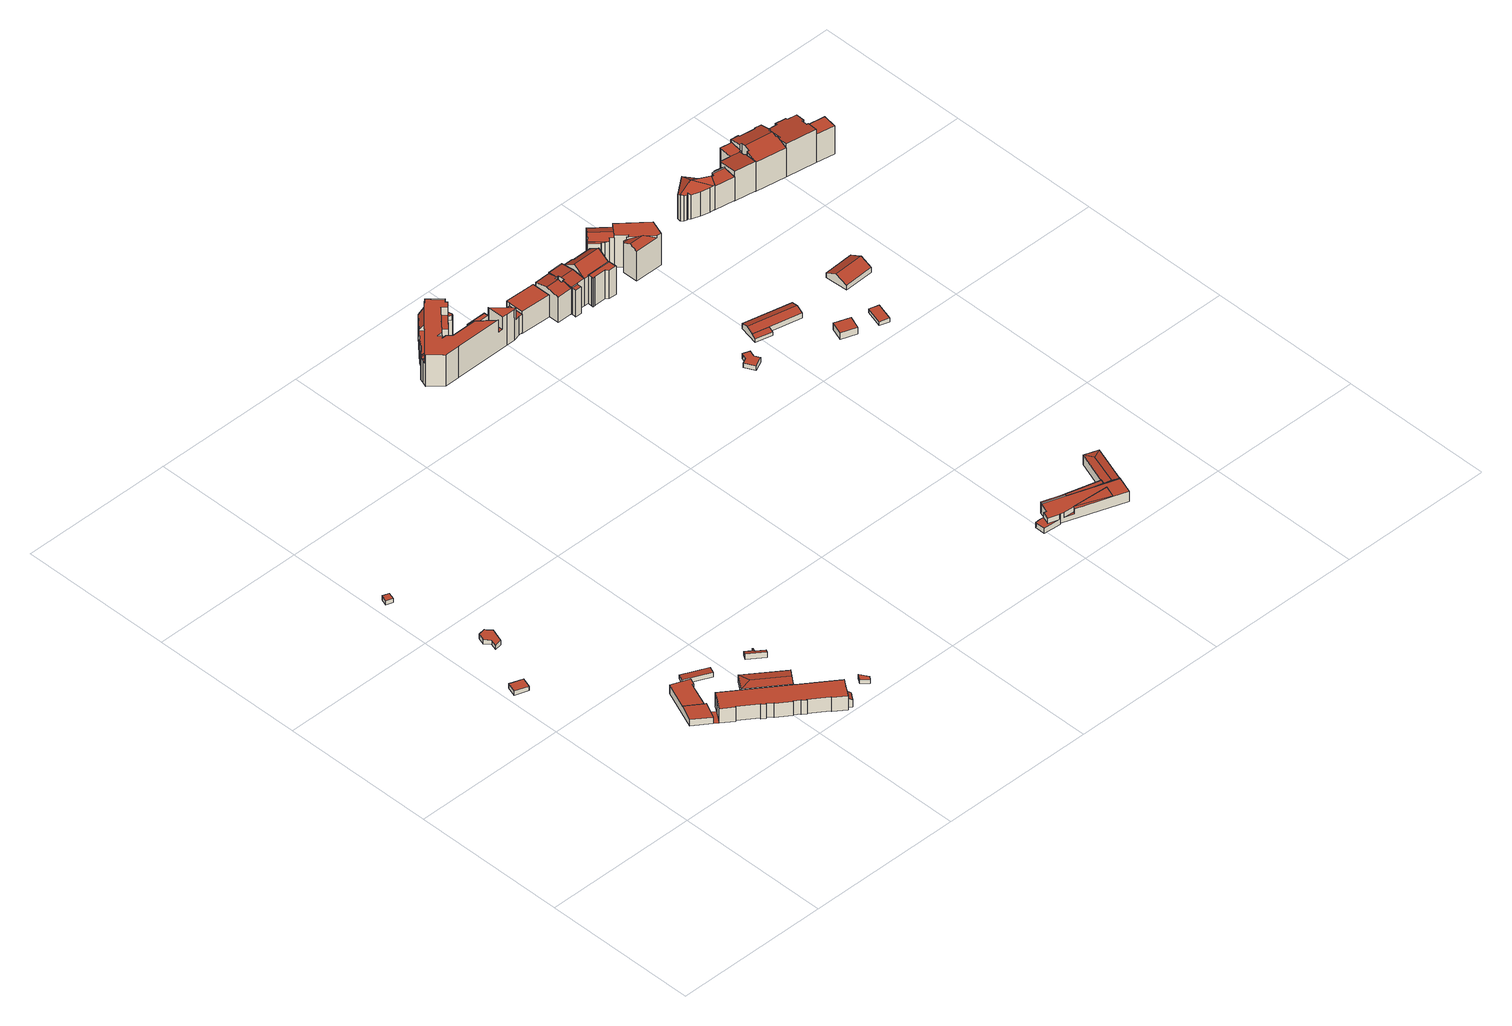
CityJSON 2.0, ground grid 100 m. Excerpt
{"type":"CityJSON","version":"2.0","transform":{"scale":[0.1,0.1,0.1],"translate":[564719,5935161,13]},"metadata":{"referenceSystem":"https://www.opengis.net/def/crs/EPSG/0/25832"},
"CityObjects":{
"building1":{"type":"Building","attributes":{"Gemeindeschluessel":"02000000","Geometrietyp2DReferenz":"3000","function":"31001_2600","roofType":"1000","measuredHeight":3.02,"storeysAboveGround":1},"geometry":[{"type":"MultiSurface","lod":"2","boundaries":[[[0,1,2,3]],[[4,5,6,7]],[[4,3,2,5]],[[5,2,1,6]],[[6,1,0,7]],[[7,0,3,4]]],"semantics":{"surfaces":[{"type":"RoofSurface"},{"type":"GroundSurface"},{"type":"WallSurface"}],"values":[0,1,2,2,2,2]}}]},
"building2":{"type":"Building","attributes":{"Gemeindeschluessel":"02000000","Geometrietyp2DReferenz":"3000","function":"31001_3270","roofType":"1000","measuredHeight":3.13,"storeysAboveGround":1},"geometry":[{"type":"MultiSurface","lod":"2","boundaries":[[[8,9,10,11]],[[12,13,14,15]],[[12,11,10,13]],[[13,10,9,14]],[[14,9,8,15]],[[15,8,11,12]]],"semantics":{"surfaces":[{"type":"RoofSurface"},{"type":"GroundSurface"},{"type":"WallSurface"}],"values":[0,1,2,2,2,2]}}]},
"building3":{"type":"Building","attributes":{"Gemeindeschluessel":"02000000","Geometrietyp2DReferenz":"3000","function":"31001_2080","roofType":"1000","measuredHeight":3.24,"storeysAboveGround":1},"geometry":[{"type":"MultiSurface","lod":"2","boundaries":[[[16,17,18,19]],[[19,18,20,21]],[[22,23,20,18,17,24,25]],[[26,27,28,29,16,19,21]],[[16,29,24,17]],[[26,21,20,23]],[[27,26,23,22]],[[28,27,22,25]],[[29,28,25,24]]],"semantics":{"surfaces":[{"type":"WallSurface"},{"type":"RoofSurface"},{"type":"GroundSurface"}],"values":[0,0,1,2,0,0,0,0,0]}}]},
"building4":{"type":"Building","attributes":{"Gemeindeschluessel":"02000000","Geometrietyp2DReferenz":"3000","function":"31001_1100","roofType":"1000","measuredHeight":6.4,"storeysAboveGround":2},"geometry":[{"type":"MultiSurface","lod":"2","boundaries":[[[30,31,32,33,34,35]],[[36,37,38,39,40,41,42,43]],[[44,45,46,47]],[[43,34,33,36]],[[48,32,31,46]],[[46,31,30,47]],[[47,30,35,49]],[[50,42,41,51]],[[51,41,40,52]],[[52,40,39,53]],[[53,39,38,54]],[[54,38,37,55]],[[48,46,45,44,47,49,50,51,52,53,54,55]],[[48,55,37,36,33,32]],[[50,49,35,34,43,42]]],"semantics":{"surfaces":[{"type":"RoofSurface"},{"type":"WallSurface"},{"type":"GroundSurface"}],"values":[0,0,0,1,1,1,1,1,1,1,1,1,2,1,1]}}]},
"building5":{"type":"Building","attributes":{"Gemeindeschluessel":"02000000","Geometrietyp2DReferenz":"3000","function":"31001_2100","roofType":"1000","measuredHeight":3.29,"storeysAboveGround":1},"geometry":[{"type":"MultiSurface","lod":"2","boundaries":[[[56,57,58,59]],[[60,61,62,63]],[[60,59,58,61]],[[61,58,57,62]],[[62,57,56,63]],[[63,56,59,60]]],"semantics":{"surfaces":[{"type":"RoofSurface"},{"type":"GroundSurface"},{"type":"WallSurface"}],"values":[0,1,2,2,2,2]}}]},
"building6":{"type":"Building","attributes":{"Gemeindeschluessel":"02000000","Geometrietyp2DReferenz":"3000","function":"31001_3010","roofType":"1000","measuredHeight":10.07,"storeysAboveGround":3},"geometry":[{"type":"MultiSurface","lod":"2","boundaries":[[[64,65,66,67]],[[66,68,69,67]],[[70,69,71,72]],[[72,71,73,74]],[[74,73,75,76]],[[76,75,77,78]],[[78,77,79,80]],[[80,79,81,82]],[[82,81,83,84]],[[84,83,85,86]],[[86,85,87,88]],[[88,87,89,90]],[[90,89,91,92]],[[92,91,93,94]],[[94,93,95,96]],[[96,95,97,98]],[[98,97,99,100]],[[100,99,101,102]],[[102,101,103,104]],[[104,103,105,44]],[[45,106,107,108]],[[108,107,109,110]],[[111,65,64,112]],[[113,111,112,70,72,74,76,78,80,82,84,86,88,90,92,94,96,98,100,102,104,44,45,108,110]],[[70,112,64,67,69]],[[111,113,114,68,66,65]],[[114,113,110,109]],[[106,45,44,105]],[[106,105,103,101,99,97,95,93,91,89,87,85,83,81,79,77,75,73,71,69,68,114,109,107]]],"semantics":{"surfaces":[{"type":"RoofSurface"},{"type":"WallSurface"},{"type":"GroundSurface"}],"values":[0,1,1,1,1,1,1,1,1,1,1,1,1,1,1,1,1,1,1,1,1,1,1,2,1,1,1,1,0]}}]},
"building7":{"type":"Building","attributes":{"Gemeindeschluessel":"02000000","Geometrietyp2DReferenz":"3000","function":"31001_2140","roofType":"3200","measuredHeight":5.63,"storeysAboveGround":1},"geometry":[{"type":"MultiSurface","lod":"2","boundaries":[[[115,116,117]],[[118,119,115,117]],[[115,119,120,116]],[[121,117,116,122]],[[123,118,117,121]],[[122,116,120,124]],[[123,121,122,124]],[[123,124,120,119,118]]],"semantics":{"surfaces":[{"type":"RoofSurface"},{"type":"WallSurface"},{"type":"GroundSurface"}],"values":[0,0,0,1,1,1,2,1]}}]},
"building8":{"type":"Building","attributes":{"Gemeindeschluessel":"02000000","Geometrietyp2DReferenz":"3000","function":"31001_2100","roofType":"2100","measuredHeight":4.03,"storeysAboveGround":1},"geometry":[{"type":"MultiSurface","lod":"2","boundaries":[[[125,126,127,128]],[[128,127,129,130]],[[131,132,133,134]],[[135,136,137,138]],[[133,132,139,137,136,129,127,126]],[[125,128,130,135,138,140,131,134]],[[125,134,133,126]],[[131,140,139,132]],[[140,138,137,139]],[[135,130,129,136]]],"semantics":{"surfaces":[{"type":"WallSurface"},{"type":"RoofSurface"},{"type":"GroundSurface"}],"values":[0,0,0,0,1,2,0,0,0,0]}}]},
"building9":{"type":"Building","attributes":{"Gemeindeschluessel":"02000000","Geometrietyp2DReferenz":"3000","function":"31001_2140","roofType":"1000","measuredHeight":3.1,"storeysAboveGround":1},"geometry":[{"type":"MultiSurface","lod":"2","boundaries":[[[141,142,143,144]],[[145,146,147,148]],[[145,144,143,146]],[[146,143,142,147]],[[147,142,141,148]],[[148,141,144,145]]],"semantics":{"surfaces":[{"type":"RoofSurface"},{"type":"GroundSurface"},{"type":"WallSurface"}],"values":[0,1,2,2,2,2]}}]},
"building10":{"type":"Building","attributes":{"Gemeindeschluessel":"02000000","Geometrietyp2DReferenz":"3000","function":"31001_1120","roofType":"1000","measuredHeight":22.29,"storeysAboveGround":7},"geometry":[{"type":"MultiSurface","lod":"2","boundaries":[[[149,150,151,152]],[[153,154,155,156]],[[154,157,158,159,155]],[[160,161,162]],[[163,164,165]],[[166,167,168,169,170,171]],[[172,173,174,175]],[[176,177,178,179,180]],[[181,182,183,184,185,186,187,188]],[[156,150,149,153]],[[157,189,190,158]],[[162,191,192,160]],[[164,192,193,165]],[[165,193,194,163]],[[161,195,191,162]],[[196,197,198,199]],[[170,200,201,171]],[[202,167,166,203]],[[169,204,200,170]],[[184,174,173,185]],[[185,173,172,186]],[[186,172,175,187]],[[205,206,207,208]],[[209,210,211,212]],[[213,180,179,214]],[[215,178,177,216]],[[217,176,180,213]],[[218,182,181,219]],[[220,221,222,223]],[[224,225,226,192,164,163,194]],[[227,201,195,161,160,192,226]],[[228,229,225,224]],[[230,231,232,233]],[[216,177,176,217,208,207,234,235]],[[236,237,197,196,189,157,154,153,149,152,238]],[[239,234,207,206,228,224,194,193,192,191,195,201,200,204,240,241,230,233,242,236,238,243]],[[215,216,235,244,245,246,247,248,249,250,251,232,231,252,218,219,202,203,227,226,225,229,253,254,255,256,220,223]],[[247,246,151,150,156,155,159]],[[244,235,234,239]],[[257,250,249,258,199,198]],[[240,204,169,168,188,187,175,174,184,183]],[[218,252,241,240,183,182]],[[253,229,228,206,205,212,211,259]],[[255,254,260,210,209]],[[221,220,256,261]],[[261,256,255,209]],[[215,223,222,214,179,178]],[[260,254,253,259]],[[252,231,230,241]],[[232,251,242,233]],[[202,219,181,188,168,167]],[[251,250,257,237,236,242]],[[227,203,166,171,201]],[[258,249,248,262]],[[248,247,159,158,190,262]],[[245,244,239,243]],[[246,245,243,238,152,151]],[[261,209,212,205,208,217,213,214,222,221]],[[260,259,211,210]],[[257,198,197,237]],[[258,262,190,189,196,199]]],"semantics":{"surfaces":[{"type":"RoofSurface"},{"type":"WallSurface"},{"type":"GroundSurface"}],"values":[0,0,0,0,0,0,0,0,0,1,1,1,1,1,1,1,1,1,1,1,1,1,1,1,1,1,1,1,1,1,1,1,1,1,1,0,2,1,1,1,1,1,1,1,1,1,1,1,1,1,1,1,1,1,1,1,1,0,0,0,0]}}]},
"building11":{"type":"Building","attributes":{"Gemeindeschluessel":"02000000","Geometrietyp2DReferenz":"3000","function":"31001_1010","roofType":"1000","measuredHeight":15.69,"storeysAboveGround":5},"geometry":[{"type":"MultiSurface","lod":"2","boundaries":[[[263,264,265,266,267]],[[268,269,270,271,272]],[[271,264,263,272]],[[268,267,266,269]],[[269,266,265,270]],[[270,265,264,271]],[[268,272,263,267]]],"semantics":{"surfaces":[{"type":"RoofSurface"},{"type":"GroundSurface"},{"type":"WallSurface"}],"values":[0,1,2,2,2,2,2]}}]},
"building12":{"type":"Building","attributes":{"Gemeindeschluessel":"02000000","Geometrietyp2DReferenz":"3000","function":"31001_1010","roofType":"3100","measuredHeight":20.21,"storeysAboveGround":4},"geometry":[{"type":"MultiSurface","lod":"2","boundaries":[[[273,274,275,276,277,278,279]],[[280,281,282,283,274,273]],[[284,279,278,285]],[[285,278,277,286]],[[286,277,276,287]],[[287,276,275,288]],[[289,283,282,290]],[[290,282,281,291]],[[291,281,280,292]],[[292,280,273,279,284]],[[288,275,274,283,289]],[[288,289,290,291,292,284,285,286,287]]],"semantics":{"surfaces":[{"type":"RoofSurface"},{"type":"WallSurface"},{"type":"GroundSurface"}],"values":[0,0,1,1,1,1,1,1,1,1,1,2]}}]},
"building13":{"type":"Building","attributes":{"Gemeindeschluessel":"02000000","Geometrietyp2DReferenz":"3000","function":"31001_2080","roofType":"1000","measuredHeight":8.15,"storeysAboveGround":2},"geometry":[{"type":"MultiSurface","lod":"2","boundaries":[[[293,294,295,296]],[[297,298,299,300]],[[298,301,299]],[[302,303,304]],[[305,298,297]],[[306,303,302,307,308,309]],[[310,311,312]],[[313,314,315]],[[316,317,318,319]],[[320,321,322,323]],[[314,324,325,315]],[[326,327,328,329]],[[330,331,317,316]],[[332,294,293,333,304]],[[333,293,296,334]],[[313,300,299,324,314]],[[324,299,301,335]],[[335,301,298]],[[336,337,303,338]],[[338,303,306]],[[309,308,339]],[[340,341,342,343]],[[343,342,344,345]],[[346,333,334,322,321,318,317,331,328,327,325,324,335,298,305,347]],[[348,311,339,308,307,346,347,349]],[[349,347,305,297,300,313,315,325,327,326]],[[350,340,343,345,320,323,351,352,353,354,355,348,349,326,329]],[[330,316,319,344,342,341,356]],[[330,356,350,329,328,331]],[[348,355,312,311]],[[306,309,357]],[[312,355,354,336]],[[354,353,358,337,336]],[[358,353,352,359]],[[333,346,307,302,304]],[[352,351,295,294,332,359]],[[351,323,322,334,296,295]],[[320,345,344,319,318,321]],[[356,341,340,350]],[[357,309,339,311,310]],[[357,310,312,336,338,306]],[[358,359,332,304,303,337]]],"semantics":{"surfaces":[{"type":"RoofSurface"},{"type":"WallSurface"},{"type":"GroundSurface"}],"values":[0,0,0,0,0,0,0,0,1,1,1,1,1,1,1,1,1,1,1,1,1,1,1,0,1,1,2,0,1,1,1,1,1,1,1,1,1,1,1,0,0,0]}}]},
"building14":{"type":"Building","attributes":{"Gemeindeschluessel":"02000000","Geometrietyp2DReferenz":"3000","function":"31001_1010","roofType":"3100","measuredHeight":20.65,"storeysAboveGround":4},"geometry":[{"type":"MultiSurface","lod":"2","boundaries":[[[360,361,362,363]],[[364,365,366,367]],[[367,366,368,369]],[[370,371,372,373]],[[362,374,375,363]],[[376,375,377,378]],[[379,361,360,380]],[[381,382,383,384]],[[385,379,380,376,378,370,373,364,367,369,381,384,386]],[[386,384,383,387,388]],[[371,370,378,377]],[[376,380,360,363,375]],[[379,385,374,362,361]],[[374,385,386,388]],[[364,373,372,389,365]],[[382,381,369,368]],[[389,372,371,377,375,374,388,387]],[[389,387,383,382,368,366,365]]],"semantics":{"surfaces":[{"type":"RoofSurface"},{"type":"WallSurface"},{"type":"GroundSurface"}],"values":[0,1,1,1,1,1,1,1,2,1,1,1,1,1,1,1,0,0]}}]},
"building15":{"type":"Building","attributes":{"Gemeindeschluessel":"02000000","Geometrietyp2DReferenz":"3000","function":"31001_2080","roofType":"1000","measuredHeight":3.45,"storeysAboveGround":1},"geometry":[{"type":"MultiSurface","lod":"2","boundaries":[[[390,391,392,393,394,395,396]],[[397,398,399,400,401,402,403]],[[401,400,394,393]],[[398,397,390,396]],[[399,398,396,395]],[[400,399,395,394]],[[402,401,393,392]],[[397,403,391,390]],[[403,402,392,391]]],"semantics":{"surfaces":[{"type":"GroundSurface"},{"type":"RoofSurface"},{"type":"WallSurface"}],"values":[0,1,2,2,2,2,2,2,2]}}]},
"building16":{"type":"Building","attributes":{"Gemeindeschluessel":"02000000","Geometrietyp2DReferenz":"3000","function":"31001_1010","roofType":"3100","measuredHeight":25.04,"storeysAboveGround":4},"geometry":[{"type":"MultiSurface","lod":"2","boundaries":[[[404,405,406,407]],[[407,406,408,409]],[[410,411,412,413]],[[414,415,416,417]],[[417,416,418,419]],[[419,418,420,421]],[[421,420,422,423]],[[424,425,426,427]],[[424,427,428,429,430,431,404,407,409,414,417,419,421,423]],[[414,409,408,432,413,412,415]],[[425,424,423,422]],[[433,428,427,426]],[[429,428,433,411,410]],[[434,430,429,410]],[[431,430,434,435,436]],[[405,404,431,436]],[[433,426,425,422,420,418,416,415,412,411]],[[435,434,410,413,432]],[[435,432,408,406,405,436]]],"semantics":{"surfaces":[{"type":"WallSurface"},{"type":"GroundSurface"},{"type":"RoofSurface"}],"values":[0,0,0,0,0,0,0,0,1,0,0,0,0,0,0,0,2,2,2]}}]},
"building17":{"type":"Building","attributes":{"Gemeindeschluessel":"02000000","Geometrietyp2DReferenz":"3000","function":"31001_2140","roofType":"3100","measuredHeight":5.24,"storeysAboveGround":1},"geometry":[{"type":"MultiSurface","lod":"2","boundaries":[[[437,438,439,440]],[[441,437,440,442]],[[438,443,444,439]],[[445,446,441,442,447,448]],[[447,442,440,439,444,449,450]],[[445,448,451,452,453]],[[451,448,447,450]],[[454,446,445,453]],[[441,446,454,443,438,437]],[[452,451,450,449]],[[452,449,444,443,454,453]]],"semantics":{"surfaces":[{"type":"RoofSurface"},{"type":"WallSurface"},{"type":"GroundSurface"}],"values":[0,1,1,2,1,1,1,1,1,0,0]}}]},
"building18":{"type":"Building","attributes":{"Gemeindeschluessel":"02000000","Geometrietyp2DReferenz":"3000","function":"31001_1130","roofType":"3100","measuredHeight":22.27,"storeysAboveGround":4},"geometry":[{"type":"MultiSurface","lod":"2","boundaries":[[[455,456,457,458,459,460]],[[461,462,463,464,465,466,467]],[[466,468,469,467]],[[462,459,458,463]],[[470,457,456,471]],[[471,456,455,472]],[[472,455,460,473]],[[474,465,464,475]],[[475,464,463,476]],[[477,469,468,478]],[[474,475,476,470,471,472,473,479,477,478]],[[477,479,461,467,469]],[[474,478,468,466,465]],[[470,476,463,458,457]],[[479,473,460,459,462,461]]],"semantics":{"surfaces":[{"type":"RoofSurface"},{"type":"WallSurface"},{"type":"GroundSurface"}],"values":[0,0,0,1,1,1,1,1,1,1,2,1,1,1,1]}}]},
"building19":{"type":"Building","attributes":{"Gemeindeschluessel":"02000000","Geometrietyp2DReferenz":"3000","function":"31001_1010","roofType":"1000","measuredHeight":23.52,"storeysAboveGround":4},"geometry":[{"type":"MultiSurface","lod":"2","boundaries":[[[480,481,482,483,484,485]],[[486,487,488,481,480]],[[483,489,490,484]],[[491,492,493,494]],[[495,496,492,491]],[[497,498,499,500]],[[487,501,488]],[[502,503,504,495,491,494,505,506,497,500]],[[493,492,496,507,482,488,501,499,498,508,509]],[[482,507,489,483]],[[495,504,490,489,507,496]],[[502,500,499,501,487,486]],[[503,502,486,480,485]],[[488,482,481]],[[504,503,485,484,490]],[[493,509,505,494]],[[508,498,497,506]],[[509,508,506,505]]],"semantics":{"surfaces":[{"type":"RoofSurface"},{"type":"WallSurface"},{"type":"GroundSurface"}],"values":[0,0,0,1,1,1,1,2,0,1,1,1,1,1,1,1,1,1]}}]},
"building20":{"type":"Building","attributes":{"Gemeindeschluessel":"02000000","Geometrietyp2DReferenz":"3000","function":"31001_2500","roofType":"1000","measuredHeight":4.78,"storeysAboveGround":1},"geometry":[{"type":"MultiSurface","lod":"2","boundaries":[[[510,511,512,513]],[[514,515,516,517]],[[514,513,512,515]],[[515,512,511,516]],[[516,511,510,517]],[[517,510,513,514]]],"semantics":{"surfaces":[{"type":"RoofSurface"},{"type":"GroundSurface"},{"type":"WallSurface"}],"values":[0,1,2,2,2,2]}}]},
"building21":{"type":"Building","attributes":{"Gemeindeschluessel":"02000000","Geometrietyp2DReferenz":"3000","function":"31001_2600","roofType":"1000","measuredHeight":2.72,"storeysAboveGround":1},"geometry":[{"type":"MultiSurface","lod":"2","boundaries":[[[518,519,520,521]],[[522,523,524,525]],[[522,521,520,523]],[[523,520,519,524]],[[524,519,518,525]],[[525,518,521,522]]],"semantics":{"surfaces":[{"type":"RoofSurface"},{"type":"GroundSurface"},{"type":"WallSurface"}],"values":[0,1,2,2,2,2]}}]},
"building22":{"type":"Building","attributes":{"Gemeindeschluessel":"02000000","Geometrietyp2DReferenz":"3000","function":"31001_2740","roofType":"3100","measuredHeight":7.04,"storeysAboveGround":1},"geometry":[{"type":"MultiSurface","lod":"2","boundaries":[[[526,527,528,529]],[[530,531,527,526]],[[532,529,528,533]],[[534,531,530,535]],[[535,530,526,529,532]],[[533,528,527,531,534]],[[533,534,535,532]]],"semantics":{"surfaces":[{"type":"RoofSurface"},{"type":"WallSurface"},{"type":"GroundSurface"}],"values":[0,0,1,1,1,1,2]}}]},
"building23":{"type":"Building","attributes":{"Gemeindeschluessel":"02000000","Geometrietyp2DReferenz":"3000","function":"31001_1010","roofType":"3200","measuredHeight":22.18,"storeysAboveGround":4},"geometry":[{"type":"MultiSurface","lod":"2","boundaries":[[[536,537,538,539,540]],[[541,542,543,544,545,546,547,537,536]],[[548,549,550,551,552,538,537]],[[553,548,537]],[[547,554,553,537]],[[555,540,539,556]],[[556,539,538,557]],[[558,546,545,559]],[[559,545,544,560]],[[560,544,543,561]],[[561,543,542,562]],[[562,542,541,563]],[[557,538,552,564]],[[564,552,551,565]],[[565,551,550,566]],[[566,550,549,567]],[[568,558,559,560,561,562,563,555,556,557,564,565,566,567,569]],[[568,569,548,553,554]],[[569,567,549,548]],[[558,568,554,547,546]],[[555,563,541,536,540]]],"semantics":{"surfaces":[{"type":"RoofSurface"},{"type":"WallSurface"},{"type":"GroundSurface"}],"values":[0,0,0,0,0,1,1,1,1,1,1,1,1,1,1,1,2,1,1,1,1]}}]},
"building24":{"type":"Building","attributes":{"Gemeindeschluessel":"02000000","Geometrietyp2DReferenz":"3000","function":"31001_1010","roofType":"1000","measuredHeight":17.75,"storeysAboveGround":3},"geometry":[{"type":"MultiSurface","lod":"2","boundaries":[[[570,571,572,573,574,575]],[[576,577,578,579]],[[580,581,582,583]],[[584,585,586,587]],[[588,574,573,589]],[[589,573,572,590]],[[590,572,571,591]],[[592,570,575,578]],[[580,583,584,587,576,579,588,589,590,591]],[[580,591,571,570,592,581]],[[588,579,578,575,574]],[[577,576,587,586]],[[585,584,583,582]],[[585,582,581,592,578,577,586]]],"semantics":{"surfaces":[{"type":"RoofSurface"},{"type":"WallSurface"},{"type":"GroundSurface"}],"values":[0,1,1,1,1,1,1,1,2,1,1,1,1,0]}}]},
"building25":{"type":"Building","attributes":{"Gemeindeschluessel":"02000000","Geometrietyp2DReferenz":"3000","function":"31001_1130","roofType":"1000","measuredHeight":21.19,"storeysAboveGround":4},"geometry":[{"type":"MultiSurface","lod":"2","boundaries":[[[593,594,595,596,597,598,599]],[[600,601,602,603]],[[604,598,597,605]],[[605,597,596,606]],[[606,596,595,607]],[[607,595,594,608]],[[600,603,609,610,611,612,604,605,606,607,608]],[[613,609,603,602]],[[600,608,594,593,601]],[[604,612,599,598]],[[614,610,609,613]],[[599,612,611,615]],[[615,611,610,614]],[[615,614,613,602,601,593,599]]],"semantics":{"surfaces":[{"type":"RoofSurface"},{"type":"WallSurface"},{"type":"GroundSurface"}],"values":[0,1,1,1,1,1,2,1,1,1,1,1,1,0]}}]},
"building26":{"type":"Building","attributes":{"Gemeindeschluessel":"02000000","Geometrietyp2DReferenz":"3000","function":"31001_1120","roofType":"3100","measuredHeight":24.17,"storeysAboveGround":4},"geometry":[{"type":"MultiSurface","lod":"2","boundaries":[[[616,617,618,619,620,621,622,623]],[[624,625,626,627,628,629,630,631,632,619,618,633,634]],[[635,622,621,636]],[[636,621,620,637]],[[638,617,616,639]],[[640,623,622,635]],[[641,631,630,642]],[[642,630,629,643]],[[643,629,628,644]],[[644,628,627,645]],[[645,627,626,646]],[[646,626,625,647]],[[647,625,624,648]],[[649,634,633,650]],[[651,632,631,641]],[[648,624,634,649]],[[639,616,623,640]],[[650,633,618,617,638]],[[637,620,619,632,651]],[[637,651,641,642,643,644,645,646,647,648,649,650,638,639,640,635,636]]],"semantics":{"surfaces":[{"type":"RoofSurface"},{"type":"WallSurface"},{"type":"GroundSurface"}],"values":[0,0,1,1,1,1,1,1,1,1,1,1,1,1,1,1,1,1,1,2]}}]},
"building27":{"type":"Building","attributes":{"Gemeindeschluessel":"02000000","Geometrietyp2DReferenz":"3000","function":"31001_1120","roofType":"1000","measuredHeight":23.63,"storeysAboveGround":5},"geometry":[{"type":"MultiSurface","lod":"2","boundaries":[[[652,653,654,655,656,657,658,659,660,661,662,663,664,665,666,667]],[[668,669,670,671,672,673,674,675,676,677,678,679,680,681,682,683]],[[679,656,655,680]],[[680,655,654,681]],[[681,654,653,682]],[[682,653,652,683]],[[668,667,666,669]],[[669,666,665,670]],[[670,665,664,671]],[[671,664,663,672]],[[672,663,662,673]],[[673,662,661,674]],[[674,661,660,675]],[[675,660,659,676]],[[676,659,658,677]],[[677,658,657,678]],[[678,657,656,679]],[[668,683,652,667]]],"semantics":{"surfaces":[{"type":"RoofSurface"},{"type":"GroundSurface"},{"type":"WallSurface"}],"values":[0,1,2,2,2,2,2,2,2,2,2,2,2,2,2,2,2,2]}}]},
"building28":{"type":"Building","attributes":{"Gemeindeschluessel":"02000000","Geometrietyp2DReferenz":"3000","function":"31001_2010","roofType":"1000","measuredHeight":20.16,"storeysAboveGround":6},"geometry":[{"type":"MultiSurface","lod":"2","boundaries":[[[684,685,686,687,688]],[[678,677,689,690,691]],[[678,688,687,677]],[[677,687,686,689]],[[689,686,685,690]],[[690,685,684,691]],[[691,684,688,678]]],"semantics":{"surfaces":[{"type":"RoofSurface"},{"type":"GroundSurface"},{"type":"WallSurface"}],"values":[0,1,2,2,2,2,2]}}]}
},
"vertices":[
[91,1298,85],[112,1361,85],[29,1389,85],[8,1326,85],[8,1326,55],[29,1389,55],[112,1361,55],[91,1298,55],
[48,2292,112],[63,2335,112],[22,2349,112],[7,2306,112],[7,2306,81],[22,2349,81],[63,2335,81],[48,2292,81],
[249,1799,44],[249,1799,76],[280,1763,76],[280,1763,44],[250,1674,76],[250,1674,44],[217,1709,76],[203,1666,76],[202,1792,76],[187,1745,76],[203,1666,44],[217,1709,44],[187,1745,44],[202,1792,44],
[623,430,81],[659,517,99],[658,518,99],[658,519,100],[555,593,100],[520,506,81],[658,519,98],[659,522,98],[649,527,98],[713,686,98],[724,682,98],[740,721,98],[626,767,98],[555,593,98],[648,412,36],[702,486,36],[659,517,36],[623,430,36],[658,518,36],[520,506,36],[626,767,36],[740,721,36],[724,682,36],[713,686,36],[649,527,36],[659,522,36],
[885,696,69],[906,742,64],[745,815,64],[724,769,69],[724,769,37],[745,815,37],[906,742,37],[885,696,37],
[1248,0,87],[1282,47,87],[1260,63,106],[1226,16,106],[1260,63,137],[1226,16,137],[1226,16,36],[1214,0,137],[1214,0,36],[1141,53,137],[1141,53,36],[1144,57,137],[1144,57,36],[1037,135,137],[1037,135,36],[1034,131,137],[1034,131,36],[1008,150,137],[1008,150,36],[1011,154,137],[1011,154,36],[976,179,137],[976,179,36],[974,175,137],[974,175,36],[890,236,137],[890,236,36],[893,240,137],[893,240,36],[858,265,137],[858,265,36],[855,261,137],[855,261,36],[831,279,137],[831,279,36],[834,283,137],[834,283,36],[725,362,137],[725,362,36],[722,358,137],[722,358,36],[648,412,137],[702,486,137],[727,521,137],[727,521,36],[1293,109,137],[1293,109,36],[1282,47,36],[1248,0,36],[1259,63,36],[1259,63,137],
[964,496,94],[953,575,86],[885,484,86],[1113,315,86],[1146,360,94],[1180,405,86],[885,484,38],[953,575,38],[1113,315,38],[1180,405,38],
[1108,679,32],[1108,679,72],[1130,710,59],[1130,710,32],[1168,682,59],[1168,682,32],[1221,632,32],[1221,632,62],[1203,608,72],[1203,608,32],[1182,700,32],[1182,700,52],[1187,696,52],[1187,696,32],[1168,671,62],[1168,671,32],
[1431,50,88],[1445,68,88],[1414,124,88],[1390,91,88],[1390,91,57],[1414,124,57],[1445,68,57],[1431,50,57],
[1461,3482,195],[1444,3482,195],[1444,3481,195],[1435,3455,195],[1461,3482,194],[1475,3497,201],[1450,3497,201],[1444,3482,194],[1490,3513,194],[1460,3512,194],[1452,3505,197],[1606,3497,212],[1621,3513,212],[1589,3513,212],[1621,3483,211],[1606,3497,211],[1594,3483,211],[1710,3555,199],[1785,3637,199],[1786,3636,199],[1787,3638,199],[1761,3664,199],[1683,3580,199],[1804,3622,199],[1812,3630,199],[1812,3664,191],[1787,3638,191],[1943,3374,256],[1976,3374,256],[2028,3374,256],[2046,3379,256],[1942,3484,256],[1805,3619,166],[1836,3649,166],[1817,3669,166],[1812,3664,166],[1812,3630,166],[1804,3622,166],[1787,3638,166],[1786,3636,166],[1490,3513,195],[1460,3512,195],[1589,3513,257],[1606,3497,257],[1594,3483,257],[1621,3483,257],[1621,3513,257],[1615,3642,195],[1615,3642,234],[1594,3661,200],[1594,3661,195],[1761,3664,257],[1683,3580,257],[1785,3637,34],[1710,3555,34],[1787,3638,257],[1813,3460,166],[1813,3460,257],[1908,3373,257],[1908,3373,166],[1941,3484,166],[1941,3484,198],[1813,3484,198],[1813,3484,166],[1942,3484,166],[2046,3379,166],[2028,3374,34],[1976,3374,34],[1943,3374,166],[1836,3649,34],[1805,3619,34],[2105,3389,34],[2105,3389,166],[2079,3389,166],[2079,3389,34],[1648,3458,257],[1648,3458,34],[1606,3497,34],[1683,3580,34],[1813,3459,257],[1813,3459,34],[1824,3694,257],[1824,3694,34],[1746,3772,34],[1746,3772,257],[1607,3372,257],[1607,3372,34],[1716,3746,257],[1716,3746,234],[1435,3455,257],[1514,3371,257],[1817,3669,257],[1807,3678,257],[1719,3746,257],[1432,3447,257],[1514,3371,34],[1432,3447,34],[1444,3481,34],[1452,3505,34],[1518,3566,34],[1542,3604,34],[1681,3756,34],[1719,3746,34],[1807,3678,34],[1813,3514,34],[1941,3514,34],[1941,3484,34],[2104,3485,34],[1681,3756,196],[1542,3604,195],[1813,3514,198],[1941,3514,198],[2104,3485,166],[1518,3566,195],
[2298,3504,186],[2104,3509,186],[2104,3485,186],[2105,3389,186],[2299,3383,186],[2299,3383,29],[2105,3389,29],[2104,3485,29],[2104,3509,29],[2298,3504,29],
[2299,3400,233],[2385,3401,233],[2385,3421,228],[2399,3421,228],[2399,3425,227],[2399,3486,212],[2299,3485,212],[2300,3315,212],[2400,3316,212],[2400,3376,227],[2385,3376,227],[2299,3485,31],[2399,3486,31],[2399,3425,31],[2399,3421,31],[2385,3421,31],[2385,3376,31],[2400,3376,31],[2400,3316,31],[2300,3315,31],
[3212,364,95],[3214,370,98],[3078,417,98],[3076,411,94],[3315,208,88],[3392,186,88],[3181,273,91],[3175,256,89],[3417,258,91],[3428,290,71],[3430,296,88],[3212,364,71],[3391,182,88],[3446,290,88],[3518,259,71],[3520,265,88],[3504,270,88],[3542,475,93],[3603,504,86],[3513,535,86],[3175,256,52],[3181,273,52],[3115,277,52],[3018,303,52],[3018,303,88],[3035,354,88],[3035,354,52],[3036,354,17],[3036,354,88],[3054,349,88],[3054,349,17],[3181,273,88],[3115,277,88],[3089,286,17],[3089,286,88],[3086,279,88],[3086,279,17],[3085,280,52],[3085,280,88],[3214,370,71],[3212,364,88],[3076,411,88],[3417,258,88],[3439,322,86],[3439,322,88],[3430,296,86],[3520,265,86],[2978,354,17],[2978,354,52],[2997,357,52],[2997,357,17],[3017,357,52],[3017,357,17],[3518,259,88],[3481,151,88],[3603,504,17],[3481,151,17],[2974,287,17],[3078,417,17],[3215,370,17],[3224,396,17],[3439,322,17],[3513,535,17],[2974,287,52],[3475,280,93],[3224,396,71],[3215,370,71],
[2406,3286,212],[2447,3286,212],[2447,3316,212],[2406,3316,212],[2410,3425,24],[2410,3425,228],[2399,3425,228],[2399,3425,24],[2399,3486,220],[2399,3486,24],[2400,3380,24],[2400,3380,228],[2411,3380,228],[2411,3380,24],[2447,3316,220],[2406,3316,220],[2406,3316,24],[2400,3316,220],[2400,3316,24],[2447,3286,24],[2406,3286,24],[2499,3487,24],[2499,3487,220],[2499,3475,221],[2499,3475,24],[2447,3316,24],[2500,3317,24],[2500,3402,231],[2500,3317,220],[2410,3401,231],
[2774,2282,45],[2742,2348,45],[2776,2365,45],[2791,2405,45],[2834,2389,45],[2820,2350,45],[2838,2313,45],[2774,2282,79],[2838,2313,79],[2820,2350,79],[2834,2389,79],[2791,2405,79],[2776,2365,79],[2742,2348,79],
[2566,3475,22],[2566,3475,217],[2566,3461,227],[2566,3461,22],[2685,3462,227],[2685,3462,22],[2530,3317,217],[2530,3317,226],[2686,3318,226],[2686,3318,217],[2687,3265,22],[2687,3265,226],[2638,3265,226],[2638,3265,22],[2623,3283,226],[2623,3283,22],[2540,3282,226],[2540,3282,22],[2540,3279,226],[2540,3279,22],[2528,3279,22],[2528,3279,226],[2528,3289,226],[2528,3289,22],[2530,3289,22],[2530,3317,22],[2500,3317,22],[2499,3475,22],[2686,3397,272],[2530,3289,226],[2500,3317,217],[2500,3396,272],[2499,3475,217],
[3037,2425,68],[3044,2456,78],[2938,2480,78],[2932,2449,68],[3037,2425,43],[2932,2449,43],[3044,2456,79],[2938,2480,79],[3248,2411,43],[3044,2457,43],[2961,2579,43],[3270,2510,43],[2950,2530,95],[2961,2579,79],[3270,2510,79],[3259,2460,95],[3248,2411,79],[3044,2457,79],
[2759,3450,226],[2762,3453,226],[2777,3441,226],[2802,3432,226],[2714,3508,226],[2704,3497,226],[2720,3515,224],[2714,3508,221],[2802,3432,221],[2816,3448,229],[2836,3430,229],[2861,3459,242],[2753,3553,242],[2899,3504,221],[2791,3598,221],[2777,3441,20],[2762,3453,20],[2759,3450,20],[2704,3497,20],[2836,3430,20],[2816,3448,20],[2802,3432,20],[2791,3598,20],[2899,3504,20],[2720,3515,20],
[2844,3317,253],[2943,3317,253],[2924,3333,246],[2884,3368,230],[2847,3368,230],[2843,3363,232],[2844,3266,230],[3001,3267,230],[2961,3301,246],[2876,3375,230],[2856,3377,230],[2886,3368,18],[2886,3368,246],[2895,3378,246],[2895,3378,18],[2878,3375,18],[2878,3375,246],[3063,3361,18],[3063,3361,246],[3029,3267,246],[3029,3267,18],[3001,3267,246],[2844,3266,18],[2843,3363,18],[2856,3377,18],[2836,3430,18],[2899,3504,18],[2876,3375,246],[2899,3504,246],[2836,3430,246],
[3369,2109,92],[3399,2192,92],[3301,2227,92],[3271,2144,92],[3271,2144,44],[3301,2227,44],[3399,2192,44],[3369,2109,44],
[3562,2063,68],[3595,2176,68],[3535,2194,68],[3502,2080,68],[3502,2080,41],[3535,2194,41],[3595,2176,41],[3562,2063,41],
[3576,2483,108],[3771,2493,108],[3767,2568,71],[3572,2558,71],[3580,2408,71],[3774,2418,71],[3572,2558,38],[3767,2568,38],[3774,2418,38],[3580,2408,38],
[3356,3447,204],[3449,3468,237],[3474,3561,187],[3356,3472,187],[3353,3451,200],[3367,3433,195],[3387,3429,195],[3394,3434,201],[3406,3418,190],[3460,3400,187],[3514,3389,188],[3542,3385,189],[3558,3448,187],[3543,3469,187],[3527,3471,194],[3521,3479,194],[3530,3486,187],[3553,3414,237],[3549,3384,193],[3353,3451,15],[3356,3472,15],[3474,3561,15],[3514,3389,15],[3460,3400,15],[3406,3418,15],[3394,3434,15],[3387,3429,15],[3367,3433,15],[3530,3486,15],[3521,3479,15],[3527,3471,15],[3543,3469,15],[3549,3384,15],[3558,3448,15],
[3693,3453,188],[3698,3484,162],[3651,3491,162],[3648,3472,178],[3623,3476,178],[3610,3466,188],[3608,3452,11],[3608,3452,181],[3610,3466,181],[3610,3466,11],[3679,3363,11],[3679,3363,181],[3549,3384,181],[3549,3384,11],[3558,3448,11],[3558,3448,181],[3572,3458,181],[3572,3458,11],[3623,3476,11],[3648,3472,11],[3651,3491,11],[3698,3484,11],[3693,3453,181],
[3828,3475,198],[3828,3476,198],[3836,3474,198],[3838,3488,198],[3849,3559,198],[3776,3571,198],[3763,3485,198],[3823,3442,8],[3823,3442,204],[3830,3434,205],[3830,3434,8],[3776,3571,8],[3849,3559,8],[3838,3488,8],[3836,3474,8],[3828,3476,8],[3815,3342,8],[3679,3363,8],[3700,3494,8],[3763,3485,8],[3815,3342,220],[3679,3363,220],[3700,3494,198],
[4026,3391,237],[4019,3392,237],[4024,3426,247],[3846,3454,247],[3841,3417,236],[3828,3419,236],[3815,3342,212],[4014,3311,212],[4049,3538,212],[4007,3545,212],[4005,3536,215],[3899,3553,215],[3901,3561,213],[3851,3569,213],[3849,3559,215],[3838,3488,237],[3852,3486,237],[4029,3458,237],[4037,3457,237],[3815,3342,5],[3828,3419,5],[3841,3417,5],[4019,3392,5],[4026,3391,5],[4014,3311,5],[3838,3488,5],[3849,3559,5],[3851,3569,5],[3901,3561,5],[3899,3553,5],[4005,3536,5],[4007,3545,5],[4049,3538,5],[4037,3457,5],[4029,3458,5],[3852,3486,5],
[4033,3431,222],[4045,3429,222],[4037,3381,229],[4025,3383,229],[4014,3311,240],[4212,3280,240],[4224,3354,229],[4214,3355,229],[4221,3400,222],[4231,3398,222],[4241,3462,212],[4180,3472,212],[4181,3482,211],[4113,3493,211],[4111,3478,213],[4042,3489,213],[4042,3489,3],[4111,3478,3],[4113,3493,3],[4181,3482,3],[4180,3472,3],[4241,3462,3],[4231,3398,3],[4221,3400,3],[4214,3355,3],[4224,3354,3],[4212,3280,3],[4014,3311,3],[4025,3383,3],[4037,3381,3],[4045,3429,3],[4033,3431,3],
[4331,3262,204],[4345,3352,204],[4226,3371,204],[4224,3354,204],[4212,3280,204],[4226,3371,3],[4345,3352,3],[4331,3262,3]
]}
